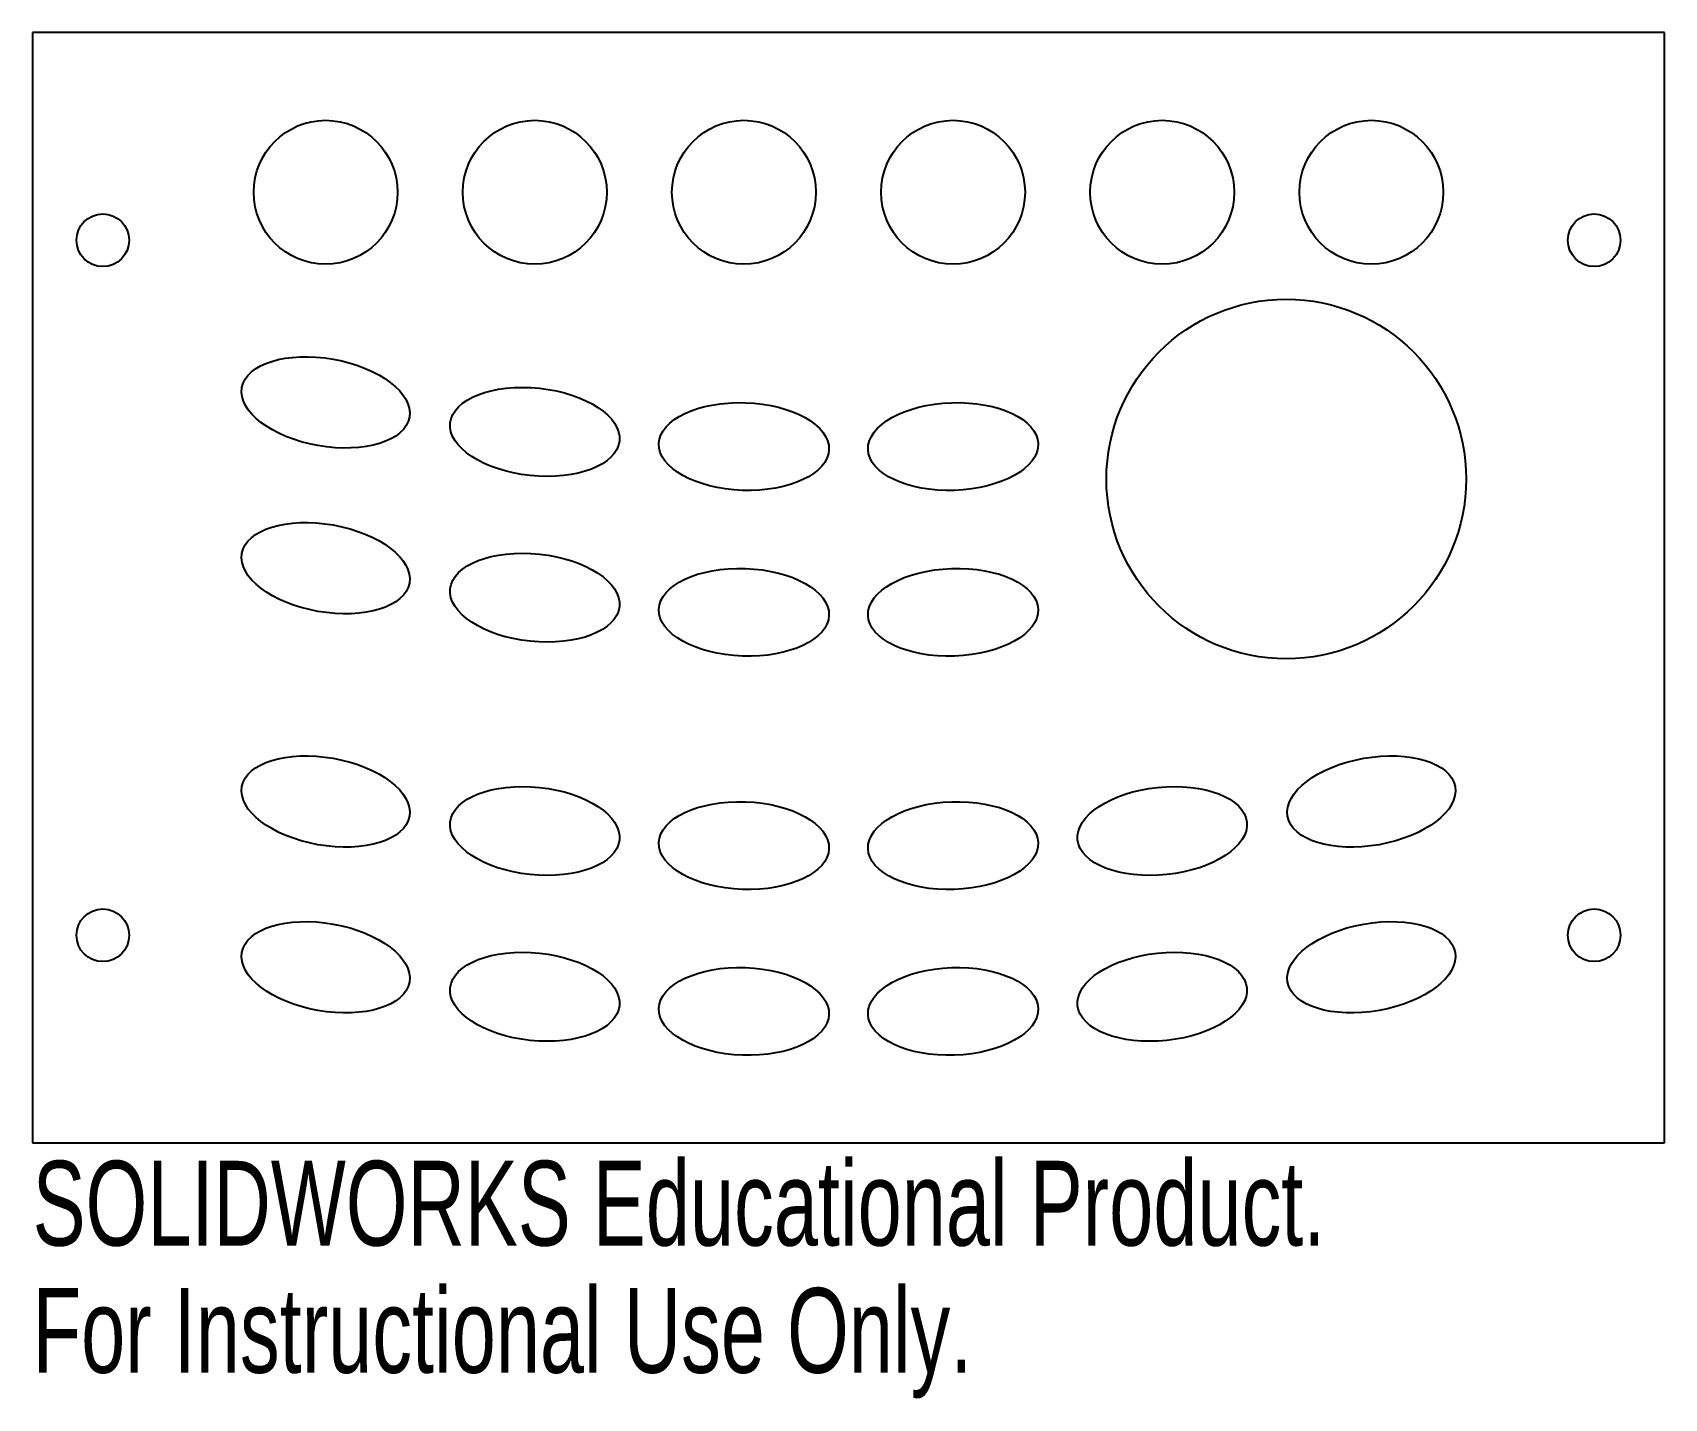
# Model space of a CAD drawing. Header units: millimetres. Extents: x 0.2 to 93.2, y 83.3 to 161.2.
import ezdxf

# ---------------------------------------------------------------- set-up
doc = ezdxf.new("R2010")
doc.units = ezdxf.units.MM
doc.styles.add('SLDTEXTSTYLE0', font='TXT', dxfattribs={"width": 0.7})

msp = doc.modelspace()

# ---------------------------------------------------------------- linework, layer by layer
at = {"color": 7, "linetype": 'Continuous', "lineweight": 25}
for p, q in [((0.188, 161.155), (0.188, 97.86)), ((93.188, 161.155), (0.188, 161.155)), ((93.188, 97.86), (93.188, 161.155)), ((0.188, 97.86), (93.188, 97.86))]:
    msp.add_line(p, q, dxfattribs=at)
for centre, radius in [((16.888, 152.055), 4.1), ((28.808, 152.055), 4.1), ((40.728, 152.055), 4.1), ((52.648, 152.055), 4.1), ((64.568, 152.055), 4.1), ((76.488, 152.055), 4.1), ((4.188, 149.318), 1.5), ((89.188, 149.318), 1.5), ((71.638, 135.705), 10.25), ((4.188, 109.697), 1.5), ((89.188, 109.697), 1.5)]:
    msp.add_circle(centre, radius, dxfattribs=at)
for centre, major_axis in [((16.888, 140.075), (4.776, -0.846)), ((28.808, 138.393), (-4.823, 0.508)), ((40.728, 137.559), (4.847, -0.169)), ((52.648, 137.559), (4.847, 0.169)), ((16.888, 130.625), (-4.776, 0.846)), ((28.808, 128.943), (4.823, -0.508)), ((40.728, 128.109), (4.847, -0.169)), ((52.648, 128.109), (4.847, 0.169)), ((16.888, 117.325), (4.776, -0.846)), ((76.488, 117.325), (4.776, 0.846)), ((28.808, 115.643), (4.823, -0.508)), ((64.568, 115.643), (4.823, 0.508)), ((40.728, 114.809), (4.847, -0.169)), ((52.648, 114.809), (4.847, 0.169)), ((16.888, 107.875), (-4.776, 0.846)), ((76.488, 107.875), (4.776, 0.846)), ((28.808, 106.193), (4.823, -0.508)), ((64.568, 106.193), (4.823, 0.508)), ((40.728, 105.359), (4.847, -0.169)), ((52.648, 105.359), (4.847, 0.169))]:
    msp.add_ellipse(centre, major_axis=major_axis, ratio=0.515464, dxfattribs=at)

# ---------------------------------------------------------------- texts
at = {"color": 7, "linetype": 'Continuous', "char_height": 4.83362, "attachment_point": 1, "style": 'SLDTEXTSTYLE0'}
for s, insert in [('SOLIDWORKS Educational Product.', (0.188, 96.841)), ('For Instructional Use Only.', (0.188, 89.59))]:
    msp.add_mtext(s, dxfattribs=dict(at, insert=insert))

doc.saveas('drawing.dxf')
